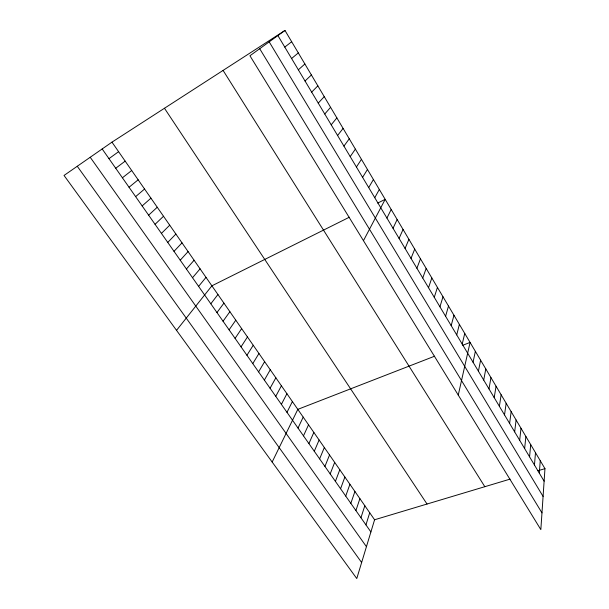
<?xml version="1.0" encoding="UTF-8"?>
<svg xmlns="http://www.w3.org/2000/svg" width="609" height="609" viewBox="0 0 609 609"><rect width="100%" height="100%" fill="white"/><g stroke="black" fill="none" stroke-linecap="round" stroke-linejoin="round"><path stroke-width="0.91" d="M544.964 468.648L540.838 529.617L249.941 55.769L284.982 30.45L544.964 468.648L537.884 470.772M539.308 473.132L540.252 460.701M534.458 465.017L535.494 452.685M529.571 456.834L530.705 444.608M524.638 448.582L525.871 436.47M519.675 440.269L521.007 428.264M514.666 431.88L516.097 419.989M509.611 423.43L511.149 411.646M504.518 414.904L506.163 403.242M499.388 406.31L501.131 394.761M494.204 397.647L496.061 386.22M488.989 388.907L490.953 377.603M483.721 380.092L485.799 368.917M478.415 371.208L480.6 360.163M473.056 362.241L475.363 351.332M458.257 395.089L470.079 342.425L462.711 345.288M462.208 344.085L464.751 333.443M456.72 334.897L459.376 324.391M451.178 325.617L453.964 315.256M445.59 316.269L448.498 306.053M439.949 306.829L442.987 296.766M111.972 142.148L374.588 519.766L356.775 578.55L64.036 175.453L111.972 142.148L284.982 30.45M365.94 524.867L369.724 512.77M434.27 297.314L437.429 287.395M360.939 517.749L364.829 505.729M355.907 510.57L359.896 498.634M428.53 287.714L431.827 277.948M350.837 503.346L354.925 491.486M422.745 278.024L426.171 268.417M345.729 496.069L349.916 484.292M340.591 488.738L344.877 477.045M416.906 268.257L420.469 258.81M335.407 481.354L339.799 469.745M330.185 473.909L334.684 462.391M411.014 258.399L414.714 249.111M324.924 466.41L329.538 454.976M319.626 458.859L324.346 447.516M405.076 248.449L408.913 239.329M314.282 451.254L319.116 440.002M308.908 443.58L313.848 432.428M399.078 238.416L403.059 229.464M303.48 435.861L308.542 424.793M393.026 228.284L397.152 219.514M298.022 428.074L303.198 417.112M272.162 462.033L297.809 409.362L434.643 356.196M386.921 218.068L391.199 209.473M286.976 412.331L292.389 401.559M281.388 404.361L286.915 393.703M363.466 240.684L385.185 199.341L377.725 203.063M275.755 396.337L281.411 385.779M374.756 197.712L379.331 189.468M270.076 388.253L275.862 377.801M264.359 380.1L270.267 369.754M368.704 187.572L373.424 179.51M258.597 371.886L264.626 361.655M252.788 363.611L258.947 353.486M362.591 177.341L367.463 169.469M246.934 355.268L253.23 345.257M241.035 346.856L247.46 336.96M356.425 167.018L361.449 159.337M235.089 338.376L241.651 328.601M350.205 156.612L355.382 149.114M229.091 329.834L235.79 320.182M223.046 321.225L229.89 311.694M343.925 146.099L349.269 138.799M216.956 312.546L223.937 303.137M210.821 303.792L217.938 294.512M337.592 135.502L343.095 128.4M176.526 330.352L211.894 285.819L349.345 217.223M198.603 286.382L206.009 277.361M331.205 124.799L336.868 117.902M192.528 277.727L200.079 268.835M324.749 114.005L330.588 107.313M186.407 269.003L194.104 260.241M180.234 260.203L188.082 251.578M318.241 103.111L324.247 96.633M174.014 251.342L182.015 242.854M167.741 242.405L175.894 234.054M311.671 92.111L317.852 85.846M161.423 233.399L169.728 225.193M155.051 224.318L163.517 216.256M305.04 81.012L311.397 74.968M148.634 215.167L157.251 207.25M298.349 69.814L304.881 63.991M142.156 205.933L150.941 198.169M135.632 196.631L144.577 189.018M291.597 58.51L298.311 52.914M129.047 187.252L138.159 179.8M122.409 177.798L131.696 170.497M284.776 47.091L291.681 41.732M115.718 168.267L125.172 161.126M108.973 158.652L118.603 151.671M374.588 519.766L510.091 479.116M77.267 166.265L361.632 562.518M90.216 157.267L366.435 546.684M102.175 148.954L370.896 531.939M164.46 108.257L427.031 504.031M223.084 70.408L484.825 486.69M259.708 48.712L541.972 512.877M269.193 41.861L543.083 496.426M277.894 35.573L544.119 481.186"/></g></svg>
